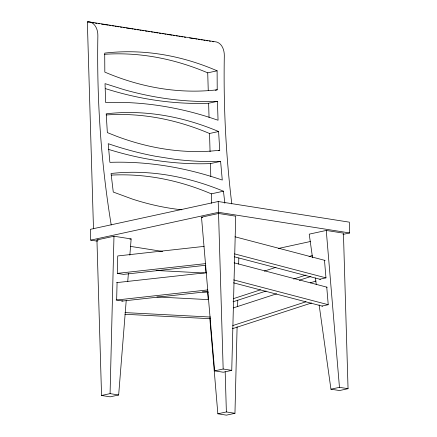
<?xml version="1.0" encoding="UTF-8"?>
<svg xmlns="http://www.w3.org/2000/svg" width="437" height="437" viewBox="0 0 437 437"><rect width="100%" height="100%" fill="white"/><g stroke="black" fill="none" stroke-linecap="round" stroke-linejoin="round"><path stroke-width="0.66" d="M217.216 89.809A411.157 286.251 78.9 0 1 104.825 72.105L104.711 53.106A410.567 288.584 82.1 0 1 217.107 70.805L217.216 89.809L215.304 90.224M113.975 236.231L96.938 239.94L101.553 395.485L110.075 393.628L113.975 236.231L131.149 238.935L129.844 255.219M117.078 282.575L116.646 300.011L122.89 300.995M205.871 265.259L123.551 274.37L117.307 273.387L117.739 255.951L204.106 246.386M231.747 370.368L235.718 216.178L218.549 213.475L201.506 217.184L214.643 370.871L223.231 372.226L231.747 370.368L223.165 369.019L214.643 370.871M209.793 318.032L217.85 413.795L226.437 415.15L234.959 413.298L237.105 326.761M237.613 306.321L237.761 300.186M238.657 264.074L238.81 257.945M101.553 395.485L110.14 396.834L118.656 394.982L126.206 300.678M127.73 281.679L128.38 273.54M264.281 271.109L275.966 267.313M309.063 256.546L312.308 255.492M233.292 298.69L260.545 289.824M293.648 279.063L305.976 275.053M233.047 301.781L266.144 291.02M299.241 280.254L310.926 276.457M233.227 307.927L276.605 293.822M310.27 282.876L316.098 280.98M232.741 325.587L305.9 301.798M232.511 328.673L311.499 302.988M104.536 54.303A411.206 285.121 77.7 0 1 207.722 72.848L217.107 70.805M105.601 88.673A573.049 397.337 77.7 0 0 208.624 103.252L217.429 101.34L218.052 120.23L208.662 117.116A573.044 396.785 77.3 0 0 114.904 102.351L105.656 102.526L105.033 83.636L123.775 89.58A573.044 396.785 77.3 0 0 198.84 101.4L217.429 101.34M106.333 114.953A411.206 285.121 77.7 0 1 209.525 133.498L218.598 131.521L219.74 150.301L218.451 150.579M108.638 149.41A573.049 397.337 77.7 0 0 210.416 163.602L220.603 161.384L222.275 180.049A570.891 384.964 71.2 0 0 109.878 162.345L108.207 143.686A571.793 388.411 72.7 0 0 155.414 156.249L174.205 159.21A571.793 388.411 72.7 0 0 220.603 161.384M111.43 175.106A411.206 285.121 77.7 0 1 211.317 193.848L223.454 191.204L224.858 203.254M342.996 234.407L349.655 232.959L349.332 222.16L218.205 201.512L90.393 229.321L90.716 240.126L97.44 241.18M90.716 240.126L218.522 212.311L349.655 232.959M129.838 239.225L131.149 238.935M319.136 304.928L330.94 389.187L339.527 390.541L348.049 388.684L343.433 233.145L326.259 230.441L309.221 234.15L312.526 257.743M278.424 248.462L310.379 241.508M319.775 279.216L325.969 277.866L324.489 260.277M322.031 306.064L328.231 304.715L326.75 287.131M217.85 413.795L226.371 411.944L234.959 413.298M330.94 389.187L339.462 387.335L348.049 388.684M117.307 273.387L205.696 263.604M116.597 282.63L206.16 272.71M116.166 300.066L207.766 289.922M121.732 301.126L207.903 291.583M219.74 150.301L210.634 151.12A410.305 278.713 72.7 0 1 116.788 136.344L107.344 132.602L106.202 113.822A411.075 282.957 75.8 0 1 218.598 131.521M156.113 270.487L204.407 272.994M202.391 291.867L208.515 292.184M156.856 296.952L208.493 299.629M125.026 312.602L210.634 317.049M124.944 314.269L210.552 318.715M88.76 21.85L215.206 41.761A15.541 10.816 -81.1 0 1 224.312 55.832A790.762 550.21 -81.1 0 0 231.801 203.91M93.491 228.841L87.345 21.866L88.695 22.079M90.038 22.292L91.382 22.506M92.726 22.713L94.075 22.926M95.419 23.139L96.763 23.352M98.106 23.565L99.456 23.773M101.471 24.095L108.196 25.149M109.545 25.362L110.889 25.575M112.233 25.788L113.576 26.002M114.926 26.209L116.269 26.422M117.613 26.635L118.957 26.848M120.306 27.056L121.65 27.269M122.994 27.482L125.015 27.799M126.359 28.012L130.395 28.645M131.739 28.858L133.083 29.071M134.427 29.284L135.776 29.492M137.12 29.705L138.463 29.918M139.807 30.131L141.156 30.344M142.5 30.552L143.844 30.765M145.188 30.978L147.209 31.295M148.553 31.508L149.896 31.721M151.246 31.928L152.589 32.141M153.933 32.354L155.277 32.567M156.626 32.775L157.97 32.988M159.314 33.201L160.658 33.414M162.007 33.627L163.351 33.835M164.694 34.048L166.038 34.261M167.387 34.474L172.091 35.211M173.44 35.424L174.784 35.637M176.127 35.85L177.477 36.063M178.82 36.271L180.164 36.484M181.508 36.697L182.857 36.91M184.201 37.118L185.545 37.331M189.582 37.97L194.29 38.707M195.634 38.92L196.978 39.133M198.322 39.346L199.671 39.554M201.015 39.767L202.358 39.98M203.702 40.193L205.051 40.406M206.395 40.614L207.739 40.827M209.088 41.04L210.432 41.253M212.448 41.57L213.791 41.783M201.506 217.184L202.828 217.391M96.938 239.94L98.254 240.148M130.39 246.37L162.668 251.455M110.075 393.628L118.656 394.982M234.986 236.794L325.144 260.452M234.543 253.881L326.018 277.877M234.27 256.781L320.479 279.401M234.123 262.828L327.22 287.251M233.686 279.909L328.1 304.682M233.429 282.815L322.566 306.206M315.356 277.965L316.301 284.706M326.259 230.441L339.462 387.335M205.335 265.051L206.018 273.207M207.564 291.545L208.247 299.695M225.186 371.745L226.371 411.944M218.205 201.512L218.522 212.311M218.549 213.475L223.165 369.019M207.722 72.848L208.247 90.399M208.624 103.252L209.044 117.433M209.525 133.498L210.066 151.726M210.416 163.602L210.798 176.428M211.317 193.848L211.595 203.298M111.216 224.979A790.762 550.21 -81.1 0 1 97.866 35.916A15.541 10.816 -81.1 0 0 87.345 21.866M223.454 191.204A408.879 273.573 69.7 0 0 111.058 173.505L113.27 192.045L132.395 199.086A406.683 267.488 66.7 0 0 181.852 209.793"/></g></svg>
